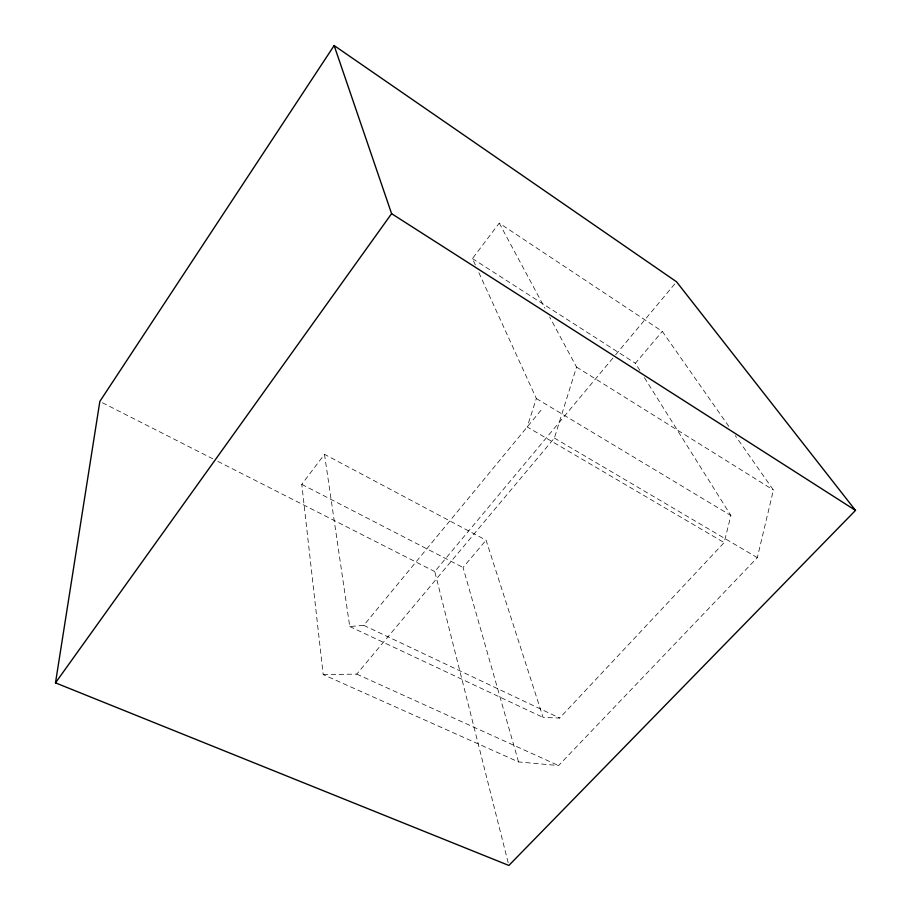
<?xml version="1.0" encoding="UTF-8"?>
<svg xmlns="http://www.w3.org/2000/svg" width="911" height="911" viewBox="0 0 911 911"><rect width="100%" height="100%" fill="white"/><g stroke="black" fill="none" stroke-linecap="round" stroke-linejoin="round"><path stroke-width="0.68" stroke-dasharray="4.55 3.42" d="M644.407 377.655L730.895 515.524L724.143 542.603L559.673 718.05L543.081 717.424L486.075 540.177L324.487 454.316L301.78 484.356L323.2 674.607L518.541 761.926L558.557 765.559L757.314 557.646L773.405 490.061L735.279 435.629M323.2 674.607L356.725 674.117L554.389 438.054L576.538 367.053L549.652 317.005M478.89 272.719L536.351 398.54L527.207 426.952L724.143 542.603M475.371 265.021L472.445 258.599L499.251 223.138L662.286 331.388L730.417 428.682M324.487 454.316L349.744 626.529L363.774 625.356L541.43 409.677M508.167 862.694L434.775 571.573L614.731 355.871M615.642 354.778L676.543 281.795M518.541 761.926L463.039 567.473L486.075 540.177M639.898 370.458L635.388 363.273L662.286 331.388M356.725 674.117L558.557 765.559M349.744 626.529L543.081 717.424M363.774 625.356L559.673 718.05M102.385 402.719L212.764 458.791M217.831 461.376L434.775 571.573M301.78 484.356L463.039 567.473M554.389 438.054L757.314 557.646M536.351 398.54L730.895 515.524M576.538 367.053L773.405 490.061M472.445 258.599L635.388 363.273M499.251 223.138L544.949 308.237"/><path stroke-width="1.37" d="M55.491 682.851L99.846 401.432L334.143 45.55L676.543 281.795L855.509 510.399L508.862 865.45L55.491 682.851L391.593 213.664L334.143 45.55M391.593 213.664L855.509 510.399"/></g></svg>
